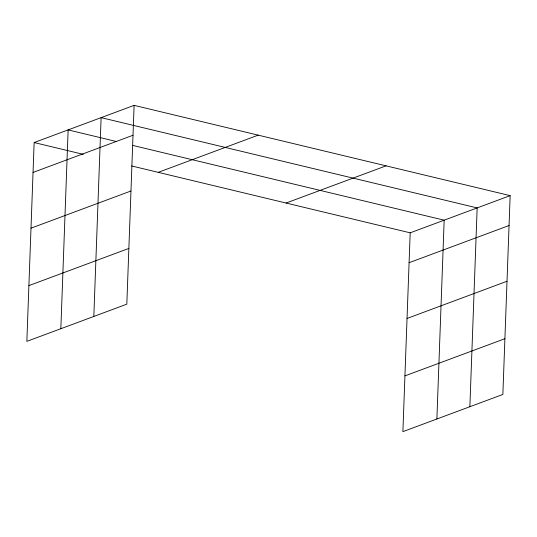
<?xml version="1.0" encoding="UTF-8"?>
<svg xmlns="http://www.w3.org/2000/svg" width="537" height="537" viewBox="0 0 537 537"><rect width="100%" height="100%" fill="white"/><g stroke="black" fill="none" stroke-linecap="round" stroke-linejoin="round"><path stroke-width="0.81" d="M134.109 105.359L34.14 142.547L26.85 341.364L126.819 304.17L134.109 105.359L510.15 195.636L502.86 394.453L402.891 431.641L410.181 232.83L510.15 195.636M60.842 328.718L68.132 129.907L116.475 141.513M93.827 316.447L101.117 117.63L477.158 207.913L469.868 406.724M436.883 418.994L444.173 220.183L132.592 145.379M33.046 172.431L133.015 135.243M158.234 172.343L258.203 135.149M30.998 228.178L130.968 190.991M28.897 285.617L128.867 248.423M286.087 203.033L386.056 165.846M409.087 262.707L509.056 225.52M407.039 318.454L507.009 281.267M404.938 375.893L504.901 338.706M34.14 142.547L83.295 154.347M131.639 165.96L410.181 232.83"/></g></svg>
